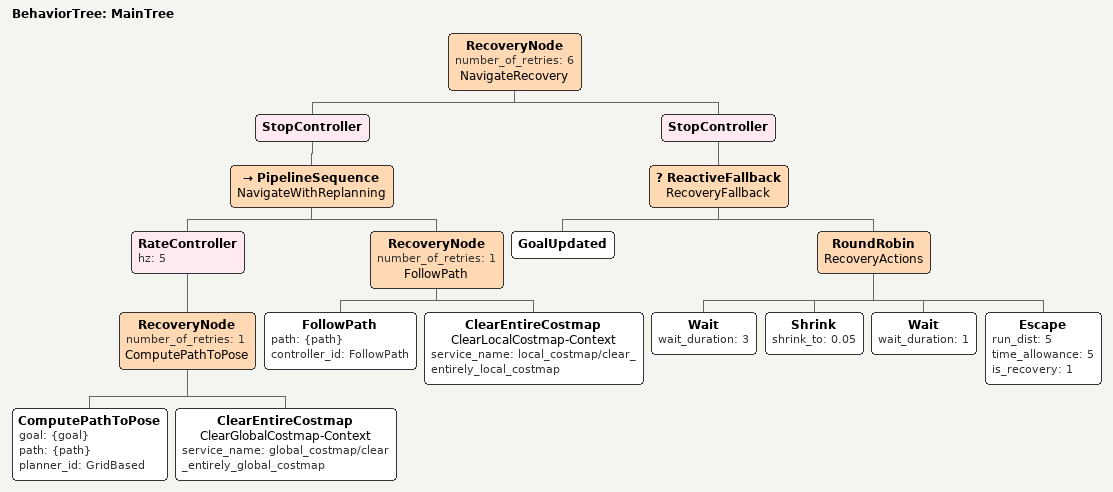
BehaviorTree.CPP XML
<root main_tree_to_execute="MainTree">
  <BehaviorTree ID="MainTree">
      <RecoveryNode number_of_retries="6" name="NavigateRecovery">
        <StopController>
          <PipelineSequence name="NavigateWithReplanning">
            <RateController hz="5">
              <RecoveryNode number_of_retries="1" name="ComputePathToPose">
                <ComputePathToPose goal="{goal}" path="{path}" planner_id="GridBased"/>
                <ClearEntireCostmap name="ClearGlobalCostmap-Context" service_name="global_costmap/clear_entirely_global_costmap"/>
              </RecoveryNode>
            </RateController>
            <RecoveryNode number_of_retries="1" name="FollowPath">
              <FollowPath path="{path}" controller_id="FollowPath"/>
              <ClearEntireCostmap name="ClearLocalCostmap-Context" service_name="local_costmap/clear_entirely_local_costmap"/>
            </RecoveryNode>
          </PipelineSequence>
        </StopController>
        <StopController>
          <ReactiveFallback name="RecoveryFallback">
            <GoalUpdated/>
            <RoundRobin name="RecoveryActions">
              <Wait wait_duration="3"/>
              <Shrink shrink_to="0.05"/>
              <Wait wait_duration="1"/>
              <Escape run_dist="5" time_allowance="5" is_recovery="1"/>
            </RoundRobin>
          </ReactiveFallback>
        </StopController>
      </RecoveryNode>
  </BehaviorTree>
</root>
